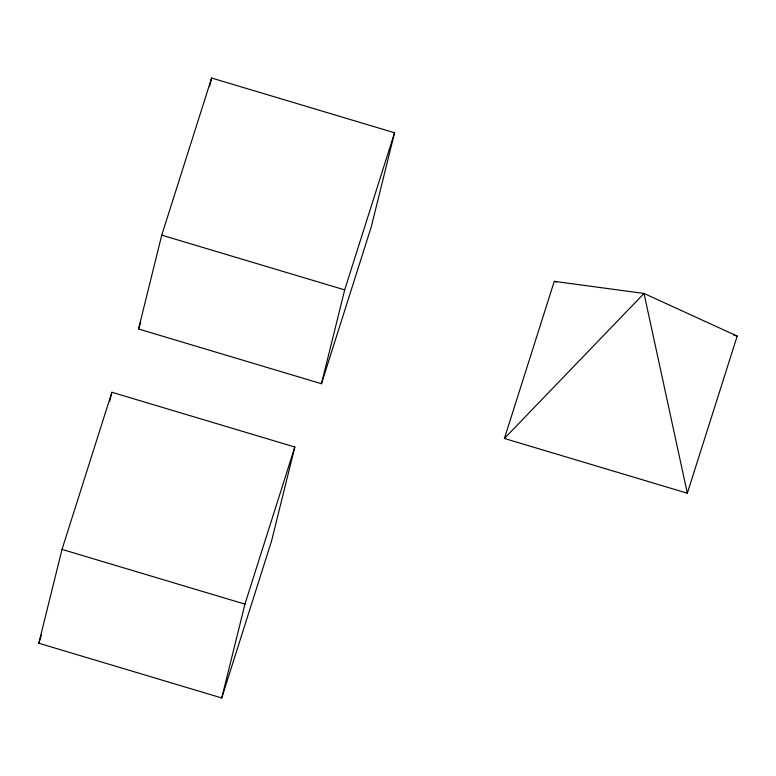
<?xml version="1.0" encoding="UTF-8"?>
<svg xmlns="http://www.w3.org/2000/svg" width="776" height="776" viewBox="0 0 776 776"><rect width="100%" height="100%" fill="white"/><g stroke="black" fill="none" stroke-linecap="round" stroke-linejoin="round"><path stroke-width="1.16" d="M38.8 643.226L62.022 549.398L111.889 392.268L294.822 447.015L271.6 540.853L221.732 697.973L38.8 643.226L41.37 635.146M109.571 401.658L111.889 392.268M138.535 328.985L161.757 235.147L211.625 78.027L394.557 132.774L371.335 226.602L321.468 383.732L138.535 328.985L140.737 322.05M209.598 86.233L211.625 78.027M221.732 697.973L244.954 604.145L294.822 447.015M321.468 383.732L344.69 289.894L394.557 132.774M504.4 438.469L554.268 281.349L644.022 293.454L737.2 336.095L687.332 493.216L504.4 438.469L644.022 293.454L687.332 493.216M554.268 281.349L556.586 282.037M733.727 335.057L737.2 336.095M161.757 235.147L344.69 289.894M62.022 549.398L244.954 604.145"/></g></svg>
